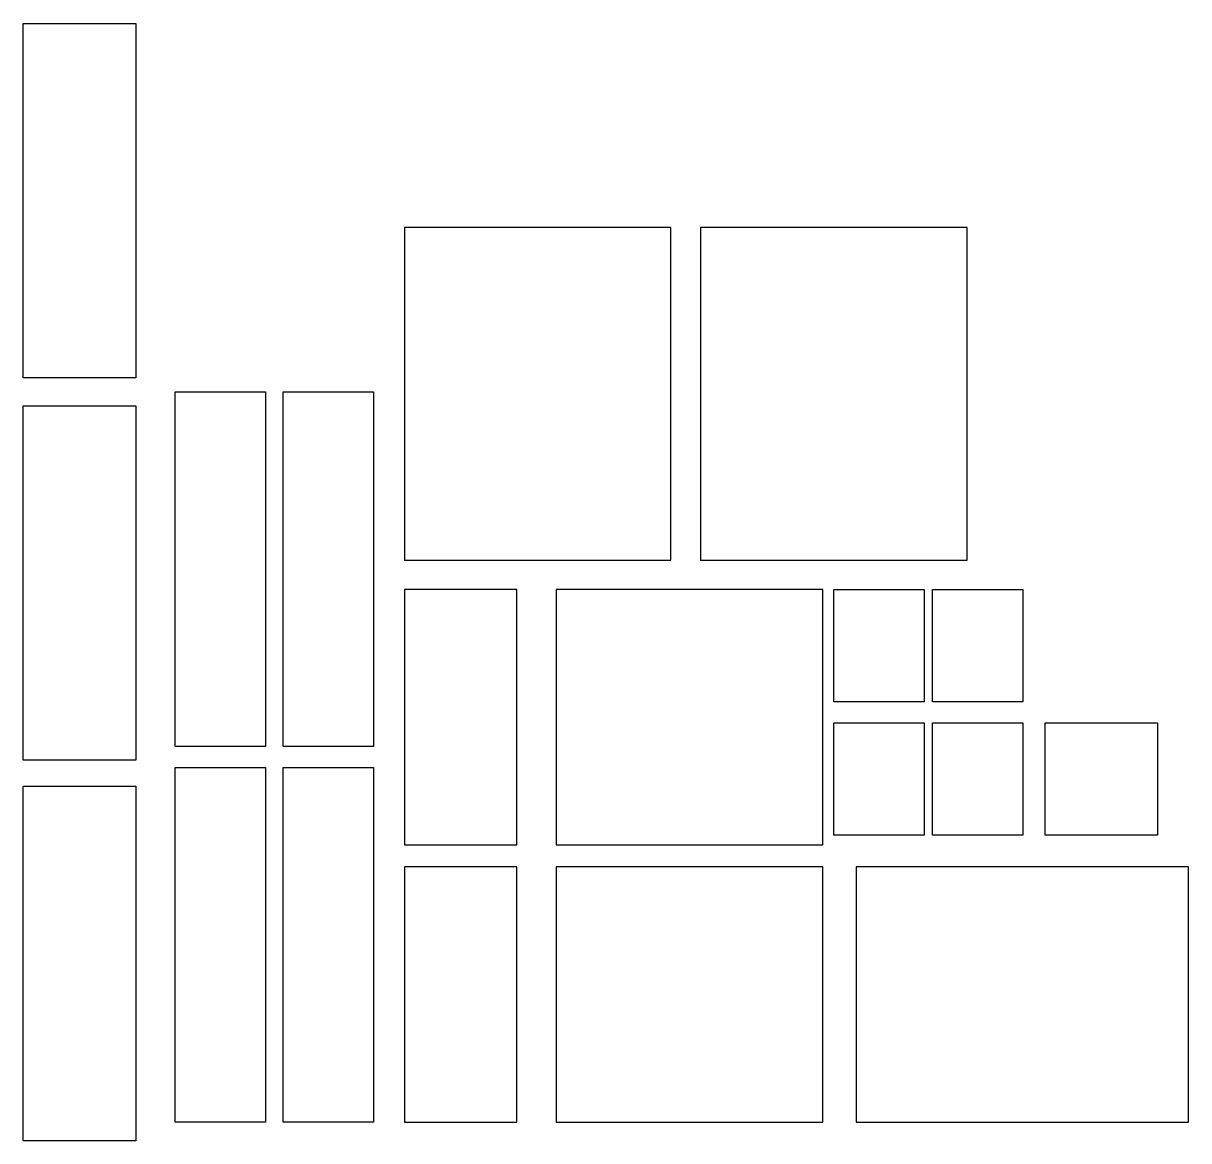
# Model space of a CAD drawing. Header units: millimetres. Extents: x -452 to 606, y -1 to 1014.
import ezdxf

# ---------------------------------------------------------------- set-up
doc = ezdxf.new("R2010")
doc.units = ezdxf.units.MM

msp = doc.modelspace()

# ---------------------------------------------------------------- linework, layer by layer
for points in [[(-349.6, 691.6), (-451.6, 691.6), (-451.6, 1013.6), (-349.6, 1013.6)], [(-105.6, 526.1), (136.4, 526.1), (136.4, 828.1), (-105.6, 828.1)], [(163.2, 526.1), (405.2, 526.1), (405.2, 828.1), (163.2, 828.1)], [(-231.6, 357), (-313.6, 357), (-313.6, 679), (-231.6, 679)], [(-133.7, 357), (-215.7, 357), (-215.7, 679), (-133.7, 679)], [(-349.6, 344.4), (-451.6, 344.4), (-451.6, 666.4), (-349.6, 666.4)], [(-3.6, 499.6), (-105.6, 499.6), (-105.6, 267.6), (-3.6, 267.6)], [(32.3, 267.6), (274.3, 267.6), (274.3, 499.6), (32.3, 499.6)], [(284.3, 499.6), (366.3, 499.6), (366.3, 397.6), (284.3, 397.6)], [(373.7, 499.6), (455.7, 499.6), (455.7, 397.6), (373.7, 397.6)], [(284.3, 378.4), (366.3, 378.4), (366.3, 276.4), (284.3, 276.4)], [(373.7, 378.4), (455.7, 378.4), (455.7, 276.4), (373.7, 276.4)], [(476, 378.4), (578, 378.4), (578, 276.4), (476, 276.4)], [(-231.6, 15.8), (-313.6, 15.8), (-313.6, 337.8), (-231.6, 337.8)], [(-133.7, 15.8), (-215.7, 15.8), (-215.7, 337.8), (-133.7, 337.8)], [(-349.6, -1), (-451.6, -1), (-451.6, 321), (-349.6, 321)], [(-3.6, 247.8), (-105.6, 247.8), (-105.6, 15.8), (-3.6, 15.8)], [(32.3, 15.8), (274.3, 15.8), (274.3, 247.8), (32.3, 247.8)], [(304.4, 15.8), (606.4, 15.8), (606.4, 247.8), (304.4, 247.8)]]:
    msp.add_lwpolyline(points, close=True)

doc.saveas('drawing.dxf')
